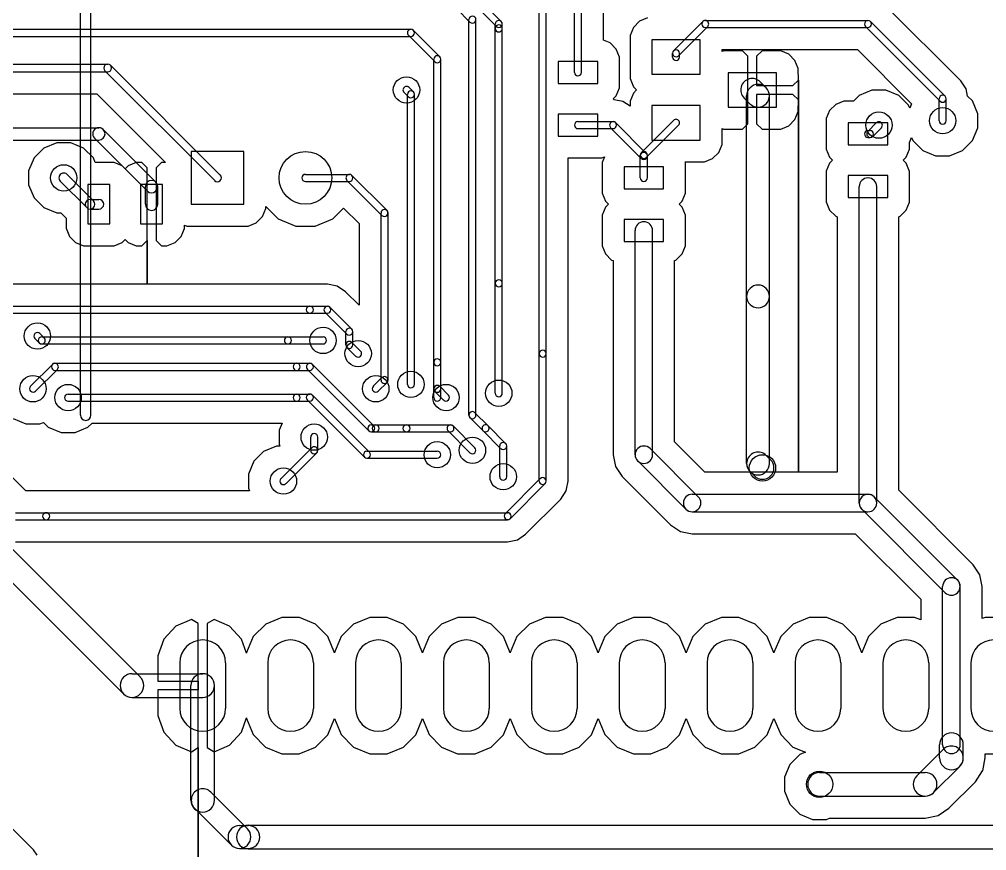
# Model space of a CAD drawing. Extents: x -29274 to 69862, y 24345 to 162744.
# Drawn here: x 28745 to 39750, y 48765 to 58224 of the extents above; entities that cross this region are included whole.
import ezdxf

# ---------------------------------------------------------------- set-up
doc = ezdxf.new("R2010")
doc.units = 0
doc.layers.add('BLACK', color=1, linetype='CONTINUOUS')

msp = doc.modelspace()

# ---------------------------------------------------------------- linework, layer by layer
at = {"layer": 'BLACK'}
for p, q in [((29440, 53721), (29440, 69149)), ((29560, 53721), (29560, 69149)), ((35060, 57620), (35060, 58970)), ((35140, 57620), (35140, 58970)), ((35390, 57988), (35390, 58970)), ((35390, 57988), (35390, 58970)), ((34172, 58142), (33722, 58592)), ((34228, 58198), (33778, 58648)), ((33872, 58192), (33722, 58342)), ((34660, 54420), (34660, 58420)), ((34740, 54420), (34740, 58420)), ((39455, 57525), (38605, 58375)), ((39455, 57525), (38605, 58375)), ((33860, 53720), (33860, 58220)), ((33940, 53720), (33940, 58220)), ((35893, 58239), (35801, 58201)), ((35893, 58239), (35801, 58201)), ((26850, 58110), (33200, 58110)), ((34160, 58120), (34160, 58170)), ((34160, 55220), (34160, 58120)), ((34240, 58120), (34240, 58170)), ((34240, 55220), (34240, 58120)), ((35731, 58131), (35693, 58040)), ((35731, 58131), (35693, 58040)), ((35801, 58201), (35731, 58131)), ((35801, 58201), (35731, 58131)), ((36189, 57866), (36521, 58198)), ((36245, 57810), (36577, 58142)), ((36550, 58210), (38400, 58210)), ((36550, 58130), (38400, 58130)), ((38372, 58142), (39222, 57292)), ((38428, 58198), (39278, 57348)), ((26850, 58030), (33200, 58030)), ((33172, 58042), (33472, 57742)), ((33228, 58098), (33528, 57798)), ((35693, 58040), (35693, 57941)), ((35693, 58040), (35693, 57941)), ((35466, 57956), (35390, 57988)), ((35466, 57956), (35390, 57988)), ((35536, 57886), (35466, 57956)), ((35536, 57886), (35466, 57956)), ((35693, 57941), (35693, 57549)), ((35693, 57941), (35693, 57549)), ((36492, 57990), (35942, 57990)), ((35942, 57990), (35942, 57598)), ((36492, 57598), (36492, 57990)), ((35574, 57794), (35536, 57886)), ((35574, 57794), (35536, 57886)), ((35574, 57544), (35574, 57794)), ((35574, 57544), (35574, 57794)), ((36177, 57795), (36177, 57837)), ((36257, 57795), (36257, 57837)), ((36741, 57858), (36741, 57880)), ((36741, 57880), (38280, 57880)), ((36741, 57858), (36741, 57880)), ((36741, 57880), (38280, 57880)), ((36758, 57865), (36741, 57858)), ((36758, 57865), (36741, 57858)), ((36857, 57865), (36758, 57865)), ((36857, 57865), (36758, 57865)), ((36971, 57866), (36857, 57865)), ((36971, 57866), (36857, 57865)), ((37033, 57804), (36971, 57866)), ((37033, 57804), (36971, 57866)), ((37033, 57520), (37033, 57804)), ((37033, 57520), (37033, 57804)), ((37195, 57866), (37133, 57804)), ((37195, 57866), (37133, 57804)), ((37133, 57804), (37133, 57470)), ((37133, 57804), (37133, 57470)), ((37309, 57865), (37195, 57866)), ((37309, 57865), (37195, 57866)), ((37408, 57865), (37309, 57865)), ((37408, 57865), (37309, 57865)), ((37499, 57827), (37408, 57865)), ((37499, 57827), (37408, 57865)), ((37569, 57757), (37499, 57827)), ((37569, 57757), (37499, 57827)), ((38280, 57880), (38897, 57263)), ((38280, 57880), (38897, 57263)), ((26900, 57715), (29750, 57715)), ((29782, 57701), (31031, 56452)), ((33460, 54320), (33460, 57770)), ((33540, 54320), (33540, 57770)), ((35325, 57745), (34875, 57745)), ((34875, 57745), (34875, 57495)), ((35325, 57495), (35325, 57745)), ((37607, 57665), (37569, 57757)), ((37607, 57665), (37569, 57757)), ((26900, 57625), (29750, 57625)), ((29719, 57638), (30968, 56389)), ((35942, 57598), (36492, 57598)), ((37358, 57616), (36808, 57616)), ((36808, 57616), (36808, 57224)), ((37358, 57224), (37358, 57616)), ((37608, 57532), (37607, 57665)), ((37608, 57532), (37607, 57665)), ((34875, 57495), (35325, 57495)), ((35574, 57445), (35574, 57544)), ((35574, 57445), (35574, 57544)), ((35693, 57549), (35731, 57457)), ((35693, 57549), (35731, 57457)), ((35731, 57457), (35768, 57420)), ((35731, 57457), (35768, 57420)), ((37033, 57470), (37033, 57520)), ((37033, 57470), (37033, 57520)), ((37033, 57370), (37033, 57470)), ((37033, 57370), (37033, 57470)), ((37133, 57470), (37546, 57470)), ((37133, 57470), (37546, 57470)), ((37241, 57446), (37175, 57512)), ((37546, 57470), (37608, 57532)), ((37546, 57470), (37608, 57532)), ((37608, 57308), (37608, 57532)), ((37608, 57532), (37608, 57308)), ((37608, 57308), (37608, 57532)), ((37608, 57532), (37608, 57308)), ((39518, 57431), (39455, 57525)), ((39518, 57431), (39455, 57525)), ((27121, 57375), (29627, 57375)), ((27121, 57375), (29627, 57375)), ((29627, 57375), (30408, 56595)), ((29627, 57375), (30408, 56595)), ((33171, 57342), (33122, 57391)), ((33160, 54070), (33160, 57370)), ((33228, 57399), (33179, 57448)), ((33240, 54070), (33240, 57370)), ((35502, 57320), (35536, 57354)), ((35502, 57320), (35536, 57354)), ((35536, 57354), (35574, 57445)), ((35536, 57354), (35574, 57445)), ((35731, 57383), (35693, 57292)), ((35731, 57383), (35693, 57292)), ((35768, 57420), (35731, 57383)), ((35768, 57420), (35731, 57383)), ((37020, 55071), (37020, 57353)), ((37033, 57320), (37033, 57370)), ((37033, 57320), (37033, 57370)), ((37546, 57370), (37133, 57370)), ((37133, 57370), (37133, 57036)), ((37546, 57370), (37133, 57370)), ((37133, 57370), (37133, 57036)), ((37280, 55071), (37280, 57353)), ((37608, 57308), (37546, 57370)), ((37608, 57308), (37546, 57370)), ((38299, 57358), (38235, 57294)), ((38299, 57358), (38235, 57294)), ((38446, 57419), (38299, 57358)), ((38446, 57419), (38299, 57358)), ((38605, 57419), (38446, 57419)), ((38605, 57419), (38446, 57419)), ((38751, 57358), (38605, 57419)), ((38751, 57358), (38605, 57419)), ((38863, 57246), (38751, 57358)), ((38863, 57246), (38751, 57358)), ((39534, 57350), (39518, 57431)), ((39534, 57350), (39518, 57431)), ((39588, 57296), (39534, 57350)), ((39588, 57296), (39534, 57350)), ((35514, 57308), (35502, 57320)), ((35514, 57308), (35502, 57320)), ((35611, 57288), (35514, 57308)), ((35611, 57288), (35514, 57308)), ((35693, 57234), (35611, 57288)), ((35693, 57234), (35611, 57288)), ((35693, 57292), (35693, 57234)), ((35693, 57292), (35693, 57234)), ((36492, 57242), (35942, 57242)), ((35942, 57242), (35942, 56850)), ((36492, 56850), (36492, 57242)), ((37057, 57262), (36991, 57328)), ((37033, 57036), (37033, 57320)), ((37033, 57036), (37033, 57320)), ((37607, 57175), (37608, 57308)), ((37607, 57175), (37608, 57308)), ((37608, 53070), (37608, 57308)), ((37608, 57308), (37608, 53070)), ((37608, 53070), (37608, 57308)), ((37608, 57308), (37608, 53070)), ((38034, 57256), (37964, 57186)), ((38034, 57256), (37964, 57186)), ((38126, 57294), (38034, 57256)), ((38126, 57294), (38034, 57256)), ((38235, 57294), (38126, 57294)), ((38235, 57294), (38126, 57294)), ((38877, 57213), (38863, 57246)), ((38877, 57213), (38863, 57246)), ((38897, 57263), (38877, 57213)), ((38897, 57263), (38877, 57213)), ((39210, 57070), (39210, 57320)), ((39290, 57070), (39290, 57320)), ((39649, 57149), (39588, 57296)), ((39649, 57149), (39588, 57296)), ((35325, 57145), (34875, 57145)), ((34875, 57145), (34875, 56895)), ((35325, 56895), (35325, 57145)), ((36808, 57224), (37358, 57224)), ((37569, 57083), (37607, 57175)), ((37569, 57083), (37607, 57175)), ((37964, 57186), (37926, 57095)), ((37964, 57186), (37926, 57095)), ((39649, 56990), (39649, 57149)), ((39649, 56990), (39649, 57149)), ((35100, 57060), (35500, 57060)), ((35878, 56699), (35529, 57048)), ((35822, 56708), (36188, 57074)), ((35878, 56652), (36244, 57018)), ((36971, 56974), (37033, 57036)), ((36971, 56974), (37033, 57036)), ((37133, 57036), (37195, 56974)), ((37133, 57036), (37195, 56974)), ((37408, 56975), (37499, 57013)), ((37408, 56975), (37499, 57013)), ((37499, 57013), (37569, 57083)), ((37499, 57013), (37569, 57083)), ((37926, 57095), (37926, 56996)), ((37926, 57095), (37926, 56996)), ((38625, 57045), (38175, 57045)), ((38175, 57045), (38175, 56795)), ((38397, 56949), (38496, 57048)), ((38625, 56795), (38625, 57045)), ((26750, 56990), (29650, 56990)), ((30299, 56370), (29700, 56969)), ((35100, 56980), (35500, 56980)), ((35821, 56642), (35472, 56991)), ((36741, 56899), (36741, 56983)), ((36741, 56983), (36758, 56975)), ((36741, 56899), (36741, 56983)), ((36741, 56983), (36758, 56975)), ((36741, 56800), (36741, 56899)), ((36741, 56800), (36741, 56899)), ((36758, 56975), (36857, 56975)), ((36758, 56975), (36857, 56975)), ((36857, 56975), (36971, 56974)), ((36857, 56975), (36971, 56974)), ((37195, 56974), (37309, 56975)), ((37195, 56974), (37309, 56975)), ((37309, 56975), (37408, 56975)), ((37309, 56975), (37408, 56975)), ((37926, 56996), (37926, 56746)), ((37926, 56996), (37926, 56746)), ((38400, 56960), (38424, 56960)), ((38454, 56892), (38553, 56991)), ((39588, 56844), (39649, 56990)), ((39588, 56844), (39649, 56990)), ((26750, 56850), (29650, 56850)), ((29171, 56819), (29024, 56758)), ((29171, 56819), (29024, 56758)), ((29330, 56819), (29171, 56819)), ((29330, 56819), (29171, 56819)), ((29476, 56758), (29330, 56819)), ((29476, 56758), (29330, 56819)), ((30200, 56271), (29601, 56870)), ((34875, 56895), (35325, 56895)), ((35942, 56850), (36492, 56850)), ((36703, 56709), (36741, 56800)), ((36703, 56709), (36741, 56800)), ((38175, 56795), (38625, 56795)), ((38400, 56880), (38424, 56880)), ((38874, 56821), (38897, 56878)), ((38874, 56821), (38897, 56878)), ((38874, 56745), (38874, 56821)), ((38874, 56745), (38874, 56821)), ((38897, 56878), (38912, 56844)), ((38897, 56878), (38912, 56844)), ((38912, 56844), (39024, 56732)), ((38912, 56844), (39024, 56732)), ((39476, 56732), (39588, 56844)), ((39476, 56732), (39588, 56844)), ((29024, 56758), (28912, 56646)), ((29024, 56758), (28912, 56646)), ((29588, 56646), (29476, 56758)), ((29588, 56646), (29476, 56758)), ((30700, 56720), (30700, 56120)), ((31300, 56720), (30700, 56720)), ((31300, 56120), (31300, 56720)), ((35810, 56671), (35810, 56679)), ((35890, 56671), (35890, 56679)), ((36633, 56639), (36703, 56709)), ((36633, 56639), (36703, 56709)), ((37926, 56746), (37964, 56654)), ((37926, 56746), (37964, 56654)), ((38836, 56654), (38874, 56745)), ((38836, 56654), (38874, 56745)), ((39024, 56732), (39170, 56671)), ((39024, 56732), (39170, 56671)), ((39329, 56671), (39476, 56732)), ((39329, 56671), (39476, 56732)), ((28912, 56646), (28851, 56500)), ((28912, 56646), (28851, 56500)), ((29609, 56594), (29588, 56646)), ((29609, 56594), (29588, 56646)), ((29726, 56594), (29609, 56594)), ((29726, 56594), (29609, 56594)), ((29825, 56594), (29726, 56594)), ((29825, 56594), (29726, 56594)), ((29916, 56556), (29825, 56594)), ((29916, 56556), (29825, 56594)), ((30076, 56594), (29984, 56556)), ((30076, 56594), (29984, 56556)), ((30138, 56595), (30076, 56594)), ((30138, 56595), (30076, 56594)), ((30200, 56533), (30138, 56595)), ((30200, 56533), (30138, 56595)), ((30362, 56595), (30300, 56533)), ((30362, 56595), (30300, 56533)), ((30408, 56595), (30362, 56595)), ((30408, 56595), (30362, 56595)), ((34990, 54420), (34990, 56646)), ((34990, 56646), (35374, 56646)), ((34990, 54420), (34990, 56646)), ((34990, 56646), (35374, 56646)), ((35374, 56646), (35402, 56658)), ((35374, 56646), (35402, 56658)), ((35402, 56658), (35376, 56595)), ((35402, 56658), (35376, 56595)), ((35376, 56595), (35376, 56496)), ((35376, 56595), (35376, 56496)), ((35810, 56420), (35810, 56670)), ((35890, 56420), (35890, 56670)), ((36324, 56594), (36321, 56601)), ((36321, 56601), (36541, 56601)), ((36324, 56594), (36321, 56601)), ((36321, 56601), (36541, 56601)), ((36324, 56344), (36324, 56594)), ((36324, 56344), (36324, 56594)), ((36541, 56601), (36633, 56639)), ((36541, 56601), (36633, 56639)), ((37964, 56586), (37926, 56495)), ((37964, 56586), (37926, 56495)), ((37964, 56654), (37998, 56620)), ((37964, 56654), (37998, 56620)), ((37998, 56620), (37964, 56586)), ((37998, 56620), (37964, 56586)), ((38802, 56620), (38836, 56654)), ((38802, 56620), (38836, 56654)), ((38836, 56586), (38802, 56620)), ((38836, 56586), (38802, 56620)), ((38874, 56494), (38836, 56586)), ((38874, 56494), (38836, 56586)), ((39170, 56671), (39329, 56671)), ((39170, 56671), (39329, 56671)), ((28851, 56500), (28851, 56341)), ((28851, 56500), (28851, 56341)), ((29589, 56159), (29289, 56459)), ((29950, 56522), (29916, 56556)), ((29950, 56522), (29916, 56556)), ((29984, 56556), (29950, 56522)), ((29984, 56556), (29950, 56522)), ((30200, 56220), (30200, 56533)), ((30200, 56220), (30200, 56533)), ((30300, 56533), (30300, 56220)), ((30300, 56533), (30300, 56220)), ((32000, 56460), (32500, 56460)), ((35376, 56496), (35376, 56246)), ((35376, 56496), (35376, 56246)), ((36075, 56545), (35625, 56545)), ((35625, 56545), (35625, 56295)), ((36075, 56295), (36075, 56545)), ((37926, 56495), (37926, 56396)), ((37926, 56495), (37926, 56396)), ((38874, 56244), (38874, 56494)), ((38874, 56244), (38874, 56494)), ((29511, 56081), (29211, 56381)), ((32000, 56380), (32500, 56380)), ((32871, 55992), (32472, 56391)), ((32928, 56049), (32529, 56448)), ((37926, 56396), (37926, 56146)), ((37926, 56396), (37926, 56146)), ((38625, 56445), (38175, 56445)), ((38175, 56445), (38175, 56195)), ((38625, 56195), (38625, 56445)), ((28851, 56341), (28912, 56194)), ((28851, 56341), (28912, 56194)), ((29525, 56345), (29525, 55895)), ((29775, 56345), (29525, 56345)), ((29775, 55895), (29775, 56345)), ((30125, 56345), (30125, 55895)), ((30375, 56345), (30125, 56345)), ((30180, 56120), (30180, 56320)), ((30320, 56120), (30320, 56320)), ((30375, 55895), (30375, 56345)), ((35376, 56246), (35414, 56154)), ((35376, 56246), (35414, 56154)), ((35625, 56295), (36075, 56295)), ((36286, 56154), (36324, 56245)), ((36286, 56154), (36324, 56245)), ((36324, 56245), (36324, 56344)), ((36324, 56245), (36324, 56344)), ((38300, 52720), (38300, 56320)), ((38500, 52720), (38500, 56320)), ((38874, 56145), (38874, 56244)), ((38874, 56145), (38874, 56244)), ((28912, 56194), (29024, 56082)), ((28912, 56194), (29024, 56082)), ((29550, 56175), (29650, 56175)), ((30200, 56170), (30200, 56220)), ((30200, 56170), (30200, 56220)), ((30200, 56070), (30200, 56170)), ((30200, 56070), (30200, 56170)), ((30300, 56220), (30300, 56170)), ((30300, 56220), (30300, 56170)), ((30300, 56170), (30300, 56070)), ((30300, 56170), (30300, 56070)), ((35414, 56154), (35448, 56120)), ((35414, 56154), (35448, 56120)), ((36252, 56120), (36286, 56154)), ((36252, 56120), (36286, 56154)), ((37926, 56146), (37964, 56054)), ((37926, 56146), (37964, 56054)), ((38175, 56195), (38625, 56195)), ((38836, 56054), (38874, 56145)), ((38836, 56054), (38874, 56145)), ((29024, 56082), (29170, 56021)), ((29024, 56082), (29170, 56021)), ((29170, 56021), (29217, 56021)), ((29170, 56021), (29217, 56021)), ((29217, 56021), (29276, 55963)), ((29217, 56021), (29276, 55963)), ((29550, 56065), (29650, 56065)), ((30200, 56020), (30200, 56070)), ((30200, 56020), (30200, 56070)), ((30200, 55707), (30200, 56020)), ((30200, 55707), (30200, 56020)), ((30300, 56070), (30300, 56020)), ((30300, 56070), (30300, 56020)), ((30300, 56020), (30300, 55707)), ((30300, 56020), (30300, 55707)), ((30700, 56120), (31300, 56120)), ((31511, 55979), (31549, 56070)), ((31511, 55979), (31549, 56070)), ((31549, 56070), (31549, 56095)), ((31549, 56095), (31689, 55955)), ((31549, 56070), (31549, 56095)), ((31549, 56095), (31689, 55955)), ((32311, 55955), (32432, 56077)), ((32311, 55955), (32432, 56077)), ((32432, 56077), (32610, 55900)), ((32432, 56077), (32610, 55900)), ((32860, 54120), (32860, 56020)), ((32940, 54120), (32940, 56020)), ((35414, 56086), (35376, 55995)), ((35414, 56086), (35376, 55995)), ((35448, 56120), (35414, 56086)), ((35448, 56120), (35414, 56086)), ((36286, 56086), (36252, 56120)), ((36286, 56086), (36252, 56120)), ((36324, 55994), (36286, 56086)), ((36324, 55994), (36286, 56086)), ((37964, 56054), (38034, 55984)), ((37964, 56054), (38034, 55984)), ((38766, 55984), (38836, 56054)), ((38766, 55984), (38836, 56054)), ((29276, 55963), (29276, 55846)), ((29276, 55963), (29276, 55846)), ((31349, 55871), (31441, 55909)), ((31349, 55871), (31441, 55909)), ((31441, 55909), (31511, 55979)), ((31441, 55909), (31511, 55979)), ((31689, 55955), (31891, 55871)), ((31689, 55955), (31891, 55871)), ((32109, 55871), (32311, 55955)), ((32109, 55871), (32311, 55955)), ((35376, 55995), (35376, 55896)), ((35376, 55995), (35376, 55896)), ((36075, 55945), (35625, 55945)), ((35625, 55945), (35625, 55695)), ((36075, 55695), (36075, 55945)), ((36324, 55744), (36324, 55994)), ((36324, 55744), (36324, 55994)), ((38034, 55984), (38050, 55978)), ((38034, 55984), (38050, 55978)), ((38050, 55978), (38050, 53070)), ((38050, 55978), (38050, 53070)), ((38750, 55978), (38766, 55984)), ((38750, 55978), (38766, 55984)), ((38750, 52865), (38750, 55978)), ((38750, 52865), (38750, 55978)), ((29276, 55846), (29314, 55754)), ((29276, 55846), (29314, 55754)), ((29525, 55895), (29775, 55895)), ((30125, 55895), (30375, 55895)), ((30586, 55754), (30624, 55845)), ((30586, 55754), (30624, 55845)), ((30624, 55845), (30624, 55882)), ((30624, 55882), (30650, 55871)), ((30624, 55845), (30624, 55882)), ((30624, 55882), (30650, 55871)), ((30650, 55871), (30749, 55871)), ((30650, 55871), (30749, 55871)), ((30749, 55871), (31349, 55871)), ((30749, 55871), (31349, 55871)), ((31891, 55871), (32109, 55871)), ((31891, 55871), (32109, 55871)), ((32610, 55900), (32610, 54970)), ((32610, 55900), (32610, 54970)), ((35376, 55896), (35376, 55646)), ((35376, 55896), (35376, 55646)), ((35750, 53270), (35750, 55820)), ((35950, 53270), (35950, 55820)), ((29314, 55754), (29384, 55684)), ((29314, 55754), (29384, 55684)), ((29916, 55684), (29950, 55718)), ((29916, 55684), (29950, 55718)), ((29950, 55718), (29984, 55684)), ((29950, 55718), (29984, 55684)), ((30138, 55645), (30200, 55707)), ((30138, 55645), (30200, 55707)), ((30200, 55210), (30200, 55707)), ((30200, 55707), (30200, 55210)), ((30200, 55210), (30200, 55707)), ((30200, 55707), (30200, 55210)), ((30300, 55707), (30362, 55645)), ((30300, 55707), (30362, 55645)), ((30516, 55684), (30586, 55754)), ((30516, 55684), (30586, 55754)), ((35625, 55695), (36075, 55695)), ((36324, 55645), (36324, 55744)), ((36324, 55645), (36324, 55744)), ((29384, 55684), (29475, 55646)), ((29384, 55684), (29475, 55646)), ((29475, 55646), (29574, 55646)), ((29475, 55646), (29574, 55646)), ((29574, 55646), (29824, 55646)), ((29574, 55646), (29824, 55646)), ((29824, 55646), (29916, 55684)), ((29824, 55646), (29916, 55684)), ((29984, 55684), (30076, 55646)), ((29984, 55684), (30076, 55646)), ((30076, 55646), (30138, 55645)), ((30076, 55646), (30138, 55645)), ((30362, 55645), (30424, 55646)), ((30362, 55645), (30424, 55646)), ((30424, 55646), (30516, 55684)), ((30424, 55646), (30516, 55684)), ((35376, 55646), (35414, 55554)), ((35376, 55646), (35414, 55554)), ((36286, 55554), (36324, 55645)), ((36286, 55554), (36324, 55645)), ((35414, 55554), (35484, 55484)), ((35414, 55554), (35484, 55484)), ((35484, 55484), (35500, 55478)), ((35484, 55484), (35500, 55478)), ((35500, 55478), (35500, 53270)), ((35500, 55478), (35500, 53270)), ((36200, 55478), (36216, 55484)), ((36200, 55478), (36216, 55484)), ((36200, 53415), (36200, 55478)), ((36200, 53415), (36200, 55478)), ((36216, 55484), (36286, 55554)), ((36216, 55484), (36286, 55554)), ((30200, 55210), (27300, 55210)), ((30200, 55210), (27300, 55210)), ((32050, 55210), (30200, 55210)), ((32050, 55210), (30200, 55210)), ((32250, 55210), (32050, 55210)), ((32250, 55210), (32050, 55210)), ((32361, 55188), (32250, 55210)), ((32361, 55188), (32250, 55210)), ((32455, 55125), (32361, 55188)), ((32455, 55125), (32361, 55188)), ((34160, 53970), (34160, 55220)), ((34240, 53970), (34240, 55220)), ((32610, 54970), (32455, 55125)), ((32610, 54970), (32455, 55125)), ((37020, 53170), (37020, 55070)), ((37280, 53170), (37280, 55070)), ((27300, 54960), (32050, 54960)), ((32050, 54960), (32250, 54960)), ((32528, 54699), (32279, 54948)), ((27300, 54880), (32050, 54880)), ((32050, 54880), (32250, 54880)), ((32471, 54642), (32222, 54891)), ((28922, 54591), (28971, 54542)), ((28979, 54648), (29028, 54599)), ((29000, 54610), (31800, 54610)), ((31800, 54610), (32200, 54610)), ((32460, 54520), (32460, 54670)), ((32540, 54520), (32540, 54670)), ((29000, 54530), (31800, 54530)), ((31800, 54530), (32200, 54530)), ((32571, 54392), (32472, 54491)), ((32628, 54449), (32529, 54548)), ((34660, 52970), (34660, 54420)), ((34740, 52970), (34740, 54420)), ((34990, 52970), (34990, 54420)), ((34990, 52970), (34990, 54420)), ((28872, 54049), (29121, 54298)), ((29150, 54310), (31900, 54310)), ((31900, 54310), (32050, 54310)), ((32778, 53599), (32079, 54298)), ((33460, 54020), (33460, 54320)), ((33460, 53920), (33460, 54320)), ((33540, 54020), (33540, 54320)), ((33540, 53920), (33540, 54320)), ((28929, 53992), (29178, 54241)), ((29150, 54230), (31900, 54230)), ((31900, 54230), (32050, 54230)), ((32721, 53542), (32022, 54241)), ((32772, 54049), (32871, 54148)), ((32829, 53992), (32928, 54091)), ((33529, 54048), (33628, 53949)), ((29300, 53960), (31900, 53960)), ((31900, 53960), (32050, 53960)), ((32079, 53948), (32728, 53299)), ((33472, 53991), (33571, 53892)), ((29300, 53880), (31900, 53880)), ((31900, 53880), (32050, 53880)), ((32022, 53891), (32671, 53242)), ((34078, 53598), (33928, 53748)), ((28674, 53682), (28820, 53621)), ((28674, 53682), (28820, 53621)), ((28820, 53621), (28979, 53621)), ((28820, 53621), (28979, 53621)), ((28979, 53621), (29018, 53638)), ((28979, 53621), (29018, 53638)), ((29018, 53638), (29074, 53582)), ((29018, 53638), (29074, 53582)), ((29526, 53582), (29574, 53630)), ((29526, 53582), (29574, 53630)), ((29574, 53630), (31734, 53630)), ((29574, 53630), (31734, 53630)), ((31734, 53630), (31701, 53550)), ((31734, 53630), (31701, 53550)), ((32750, 53610), (32800, 53610)), ((32800, 53610), (33150, 53610)), ((33150, 53610), (33650, 53610)), ((33928, 53349), (33679, 53598)), ((34022, 53542), (33872, 53692)), ((34278, 53399), (34079, 53598)), ((29074, 53582), (29220, 53521)), ((29074, 53582), (29220, 53521)), ((29220, 53521), (29379, 53521)), ((29220, 53521), (29379, 53521)), ((29379, 53521), (29526, 53582)), ((29379, 53521), (29526, 53582)), ((31701, 53550), (31701, 53391)), ((31701, 53550), (31701, 53391)), ((32750, 53530), (32800, 53530)), ((32800, 53530), (33150, 53530)), ((33150, 53530), (33650, 53530)), ((33871, 53292), (33622, 53541)), ((34221, 53342), (34022, 53541)), ((31701, 53391), (31710, 53369)), ((31701, 53391), (31710, 53369)), ((32060, 53320), (32060, 53470)), ((32140, 53320), (32140, 53470)), ((36544, 53070), (36200, 53415)), ((36544, 53070), (36200, 53415)), ((28820, 52860), (28349, 53332)), ((28820, 52860), (28349, 53332)), ((31524, 53308), (31412, 53196)), ((31524, 53308), (31412, 53196)), ((31671, 53369), (31524, 53308)), ((31671, 53369), (31524, 53308)), ((31710, 53369), (31671, 53369)), ((31710, 53369), (31671, 53369)), ((31722, 52999), (32071, 53348)), ((31779, 52942), (32128, 53291)), ((32700, 53310), (33500, 53310)), ((34210, 53020), (34210, 53370)), ((34290, 53020), (34290, 53370)), ((35500, 53270), (35527, 53136)), ((35500, 53270), (35527, 53136)), ((35921, 53340), (36470, 52791)), ((31412, 53196), (31351, 53050)), ((31412, 53196), (31351, 53050)), ((32700, 53230), (33500, 53230)), ((35780, 53199), (36329, 52650)), ((37292, 53212), (37242, 53262)), ((31351, 53050), (31351, 52891)), ((31351, 53050), (31351, 52891)), ((35527, 53136), (35603, 53023)), ((35527, 53136), (35603, 53023)), ((37608, 53070), (36544, 53070)), ((37608, 53070), (36544, 53070)), ((37108, 53028), (37058, 53078)), ((38050, 53070), (37608, 53070)), ((38050, 53070), (37608, 53070)), ((34671, 52998), (34272, 52599)), ((34728, 52941), (34329, 52542)), ((34971, 52877), (34989, 52970)), ((34971, 52877), (34989, 52970)), ((34989, 52970), (34990, 52970)), ((34989, 52970), (34990, 52970)), ((35603, 53023), (36152, 52473)), ((35603, 53023), (36152, 52473)), ((29050, 52860), (28820, 52860)), ((29050, 52860), (28820, 52860)), ((31363, 52860), (29050, 52860)), ((31363, 52860), (29050, 52860)), ((31351, 52891), (31363, 52860)), ((31351, 52891), (31363, 52860)), ((34905, 52765), (34968, 52858)), ((34905, 52765), (34968, 52858)), ((34968, 52859), (34971, 52877)), ((34968, 52859), (34971, 52877)), ((34968, 52858), (34968, 52859)), ((34968, 52858), (34968, 52859)), ((39597, 52018), (38750, 52865)), ((39597, 52018), (38750, 52865)), ((34505, 52365), (34905, 52764)), ((34505, 52365), (34905, 52764)), ((34905, 52764), (34905, 52765)), ((34905, 52764), (34905, 52765)), ((36400, 52820), (38400, 52820)), ((39420, 51841), (38471, 52790)), ((28700, 52610), (29050, 52610)), ((29050, 52610), (34300, 52610)), ((36400, 52620), (38400, 52620)), ((39279, 51700), (38330, 52649)), ((28700, 52530), (29050, 52530)), ((29050, 52530), (34300, 52530)), ((36152, 52473), (36153, 52473)), ((36152, 52473), (36153, 52473)), ((36153, 52473), (36266, 52397)), ((36153, 52473), (36266, 52397)), ((36266, 52397), (36399, 52371)), ((36266, 52397), (36399, 52371)), ((28521, 52340), (30122, 50739)), ((28700, 52280), (29050, 52280)), ((28700, 52280), (29050, 52280)), ((29050, 52280), (34300, 52280)), ((29050, 52280), (34300, 52280)), ((34300, 52280), (34411, 52302)), ((34300, 52280), (34411, 52302)), ((34411, 52302), (34505, 52365)), ((34411, 52302), (34505, 52365)), ((36399, 52371), (36400, 52370)), ((36399, 52371), (36400, 52370)), ((36400, 52370), (38255, 52370)), ((36400, 52370), (38255, 52370)), ((38255, 52370), (39000, 51626)), ((38255, 52370), (39000, 51626)), ((28330, 52149), (29931, 50548)), ((39597, 52017), (39597, 52018)), ((39597, 52017), (39597, 52018)), ((39673, 51904), (39597, 52017)), ((39673, 51904), (39597, 52017)), ((39700, 51770), (39673, 51904)), ((39700, 51770), (39673, 51904)), ((39250, 49970), (39250, 51770)), ((39450, 49970), (39450, 51770)), ((39700, 51405), (39700, 51770)), ((39700, 51405), (39700, 51770)), ((39000, 51626), (39000, 51390)), ((39000, 51626), (39000, 51390)), ((30702, 51396), (30527, 51320)), ((30702, 51396), (30527, 51320)), ((30781, 51348), (30702, 51396)), ((30781, 51348), (30702, 51396)), ((30960, 51396), (30881, 51348)), ((30960, 51396), (30881, 51348)), ((31135, 51320), (30960, 51396)), ((31135, 51320), (30960, 51396)), ((31732, 51418), (31548, 51342)), ((31732, 51418), (31548, 51342)), ((31931, 51418), (31732, 51418)), ((31931, 51418), (31732, 51418)), ((32115, 51342), (31931, 51418)), ((32115, 51342), (31931, 51418)), ((32732, 51418), (32548, 51342)), ((32732, 51418), (32548, 51342)), ((32931, 51418), (32732, 51418)), ((32931, 51418), (32732, 51418)), ((33115, 51342), (32931, 51418)), ((33115, 51342), (32931, 51418)), ((33732, 51418), (33548, 51342)), ((33732, 51418), (33548, 51342)), ((33931, 51418), (33732, 51418)), ((33931, 51418), (33732, 51418)), ((34115, 51342), (33931, 51418)), ((34115, 51342), (33931, 51418)), ((34732, 51418), (34548, 51342)), ((34732, 51418), (34548, 51342)), ((34931, 51418), (34732, 51418)), ((34931, 51418), (34732, 51418)), ((35115, 51342), (34931, 51418)), ((35115, 51342), (34931, 51418)), ((35732, 51418), (35548, 51342)), ((35732, 51418), (35548, 51342)), ((35931, 51418), (35732, 51418)), ((35931, 51418), (35732, 51418)), ((36115, 51342), (35931, 51418)), ((36115, 51342), (35931, 51418)), ((36732, 51418), (36548, 51342)), ((36732, 51418), (36548, 51342)), ((36931, 51418), (36732, 51418)), ((36931, 51418), (36732, 51418)), ((37115, 51342), (36931, 51418)), ((37115, 51342), (36931, 51418)), ((37732, 51418), (37548, 51342)), ((37732, 51418), (37548, 51342)), ((37931, 51418), (37732, 51418)), ((37931, 51418), (37732, 51418)), ((38115, 51342), (37931, 51418)), ((38115, 51342), (37931, 51418)), ((38732, 51418), (38548, 51342)), ((38732, 51418), (38548, 51342)), ((38931, 51418), (38732, 51418)), ((38931, 51418), (38732, 51418)), ((39000, 51390), (38931, 51418)), ((39000, 51390), (38931, 51418)), ((39732, 51418), (39700, 51405)), ((39732, 51418), (39700, 51405)), ((39931, 51418), (39732, 51418)), ((39931, 51418), (39732, 51418)), ((30527, 51320), (30390, 51172)), ((30527, 51320), (30390, 51172)), ((30781, 50693), (30781, 51348)), ((30781, 50693), (30781, 51348)), ((30881, 51348), (30881, 50743)), ((30881, 51348), (30881, 50743)), ((31272, 51172), (31135, 51320)), ((31272, 51172), (31135, 51320)), ((31548, 51342), (31407, 51202)), ((31548, 51342), (31407, 51202)), ((32255, 51201), (32115, 51342)), ((32255, 51201), (32115, 51342)), ((32548, 51342), (32407, 51202)), ((32548, 51342), (32407, 51202)), ((33255, 51201), (33115, 51342)), ((33255, 51201), (33115, 51342)), ((33548, 51342), (33407, 51202)), ((33548, 51342), (33407, 51202)), ((34255, 51201), (34115, 51342)), ((34255, 51201), (34115, 51342)), ((34548, 51342), (34407, 51202)), ((34548, 51342), (34407, 51202)), ((35255, 51201), (35115, 51342)), ((35255, 51201), (35115, 51342)), ((35548, 51342), (35407, 51202)), ((35548, 51342), (35407, 51202)), ((36255, 51201), (36115, 51342)), ((36255, 51201), (36115, 51342)), ((36548, 51342), (36407, 51202)), ((36548, 51342), (36407, 51202)), ((37255, 51201), (37115, 51342)), ((37255, 51201), (37115, 51342)), ((37548, 51342), (37407, 51202)), ((37548, 51342), (37407, 51202)), ((38255, 51201), (38115, 51342)), ((38255, 51201), (38115, 51342)), ((38548, 51342), (38407, 51202)), ((38548, 51342), (38407, 51202)), ((31407, 51202), (31331, 51018)), ((31407, 51202), (31331, 51018)), ((32331, 51017), (32255, 51201)), ((32331, 51017), (32255, 51201)), ((32407, 51202), (32331, 51018)), ((32407, 51202), (32331, 51018)), ((33331, 51017), (33255, 51201)), ((33331, 51017), (33255, 51201)), ((33407, 51202), (33331, 51018)), ((33407, 51202), (33331, 51018)), ((34331, 51017), (34255, 51201)), ((34331, 51017), (34255, 51201)), ((34407, 51202), (34331, 51018)), ((34407, 51202), (34331, 51018)), ((35331, 51017), (35255, 51201)), ((35331, 51017), (35255, 51201)), ((35407, 51202), (35331, 51018)), ((35407, 51202), (35331, 51018)), ((36331, 51017), (36255, 51201)), ((36331, 51017), (36255, 51201)), ((36407, 51202), (36331, 51018)), ((36407, 51202), (36331, 51018)), ((37331, 51017), (37255, 51201)), ((37331, 51017), (37255, 51201)), ((37407, 51202), (37331, 51018)), ((37407, 51202), (37331, 51018)), ((38331, 51017), (38255, 51201)), ((38331, 51017), (38255, 51201)), ((38407, 51202), (38331, 51018)), ((38407, 51202), (38331, 51018)), ((30390, 51172), (30321, 50983)), ((30390, 51172), (30321, 50983)), ((31331, 51011), (31272, 51172)), ((31331, 51011), (31272, 51172)), ((30321, 50983), (30321, 50693)), ((30321, 50983), (30321, 50693)), ((31331, 51018), (31331, 51011)), ((31331, 51018), (31331, 51011)), ((32331, 51018), (32331, 51017)), ((32331, 51018), (32331, 51017)), ((33331, 51018), (33331, 51017)), ((33331, 51018), (33331, 51017)), ((34331, 51018), (34331, 51017)), ((34331, 51018), (34331, 51017)), ((35331, 51018), (35331, 51017)), ((35331, 51018), (35331, 51017)), ((36331, 51018), (36331, 51017)), ((36331, 51018), (36331, 51017)), ((37331, 51018), (37331, 51017)), ((37331, 51018), (37331, 51017)), ((38331, 51018), (38331, 51017)), ((38331, 51018), (38331, 51017)), ((30571, 50903), (30571, 50383)), ((31091, 50903), (31091, 50383)), ((31571, 50903), (31571, 50383)), ((32091, 50903), (32091, 50383)), ((32571, 50903), (32571, 50383)), ((33091, 50903), (33091, 50383)), ((33571, 50903), (33571, 50383)), ((34091, 50903), (34091, 50383)), ((34571, 50903), (34571, 50383)), ((35091, 50903), (35091, 50383)), ((35571, 50903), (35571, 50383)), ((36091, 50903), (36091, 50383)), ((36571, 50903), (36571, 50383)), ((37091, 50903), (37091, 50383)), ((37571, 50903), (37571, 50383)), ((38091, 50903), (38091, 50383)), ((38571, 50903), (38571, 50383)), ((39091, 50903), (39091, 50383)), ((39571, 50903), (39571, 50383)), ((30027, 50778), (30831, 50778)), ((30881, 50743), (30881, 50693)), ((30881, 50743), (30881, 50693)), ((30321, 50693), (30781, 50693)), ((30321, 50693), (30781, 50693)), ((30696, 49339), (30696, 50643)), ((30781, 50593), (30781, 50693)), ((30781, 50693), (30781, 50593)), ((30781, 50593), (30781, 50693)), ((30781, 50693), (30781, 50593)), ((30881, 50693), (30881, 50593)), ((30881, 50693), (30881, 50593)), ((30966, 49339), (30966, 50643)), ((30781, 50593), (30321, 50593)), ((30321, 50593), (30321, 50303)), ((30781, 50593), (30321, 50593)), ((30321, 50593), (30321, 50303)), ((30781, 49938), (30781, 50593)), ((30781, 49938), (30781, 50593)), ((30881, 50593), (30881, 50543)), ((30881, 50593), (30881, 50543)), ((30881, 50543), (30881, 49938)), ((30881, 50543), (30881, 49938)), ((30027, 50508), (30831, 50508)), ((30321, 50303), (30390, 50114)), ((30321, 50303), (30390, 50114)), ((31272, 50114), (31331, 50276)), ((31272, 50114), (31331, 50276)), ((31331, 50276), (31331, 50269)), ((31331, 50276), (31331, 50269)), ((31331, 50269), (31407, 50085)), ((31331, 50269), (31407, 50085)), ((32255, 50084), (32331, 50268)), ((32255, 50084), (32331, 50268)), ((32331, 50268), (32407, 50085)), ((32331, 50268), (32407, 50085)), ((33255, 50084), (33331, 50268)), ((33255, 50084), (33331, 50268)), ((33331, 50268), (33407, 50085)), ((33331, 50268), (33407, 50085)), ((34255, 50084), (34331, 50268)), ((34255, 50084), (34331, 50268)), ((34331, 50268), (34407, 50085)), ((34331, 50268), (34407, 50085)), ((35255, 50084), (35331, 50268)), ((35255, 50084), (35331, 50268)), ((35331, 50268), (35407, 50085)), ((35331, 50268), (35407, 50085)), ((36255, 50084), (36331, 50268)), ((36255, 50084), (36331, 50268)), ((36331, 50268), (36407, 50085)), ((36331, 50268), (36407, 50085)), ((37255, 50084), (37331, 50268)), ((37255, 50084), (37331, 50268)), ((37331, 50268), (37407, 50085)), ((37331, 50268), (37407, 50085)), ((30390, 50114), (30527, 49966)), ((30390, 50114), (30527, 49966)), ((31135, 49966), (31272, 50114)), ((31135, 49966), (31272, 50114)), ((31407, 50085), (31547, 49944)), ((31407, 50085), (31547, 49944)), ((32114, 49944), (32255, 50084)), ((32114, 49944), (32255, 50084)), ((32407, 50085), (32547, 49944)), ((32407, 50085), (32547, 49944)), ((33114, 49944), (33255, 50084)), ((33114, 49944), (33255, 50084)), ((33407, 50085), (33547, 49944)), ((33407, 50085), (33547, 49944)), ((34114, 49944), (34255, 50084)), ((34114, 49944), (34255, 50084)), ((34407, 50085), (34547, 49944)), ((34407, 50085), (34547, 49944)), ((35114, 49944), (35255, 50084)), ((35114, 49944), (35255, 50084)), ((35407, 50085), (35547, 49944)), ((35407, 50085), (35547, 49944)), ((36114, 49944), (36255, 50084)), ((36114, 49944), (36255, 50084)), ((36407, 50085), (36547, 49944)), ((36407, 50085), (36547, 49944)), ((37114, 49944), (37255, 50084)), ((37114, 49944), (37255, 50084)), ((37407, 50085), (37547, 49944)), ((37407, 50085), (37547, 49944)), ((30527, 49966), (30702, 49890)), ((30527, 49966), (30702, 49890)), ((30960, 49890), (31135, 49966)), ((30960, 49890), (31135, 49966)), ((39215, 49820), (39215, 49970)), ((39485, 49820), (39485, 49970)), ((30702, 49890), (30781, 49938)), ((30702, 49890), (30781, 49938)), ((30781, 45254), (30781, 49938)), ((30781, 49938), (30781, 45254)), ((30781, 45254), (30781, 49938)), ((30781, 49938), (30781, 45254)), ((30881, 49938), (30960, 49890)), ((30881, 49938), (30960, 49890)), ((31547, 49944), (31731, 49868)), ((31547, 49944), (31731, 49868)), ((31731, 49868), (31930, 49868)), ((31731, 49868), (31930, 49868)), ((31930, 49868), (32114, 49944)), ((31930, 49868), (32114, 49944)), ((32547, 49944), (32731, 49868)), ((32547, 49944), (32731, 49868)), ((32731, 49868), (32930, 49868)), ((32731, 49868), (32930, 49868)), ((32930, 49868), (33114, 49944)), ((32930, 49868), (33114, 49944)), ((33547, 49944), (33731, 49868)), ((33547, 49944), (33731, 49868)), ((33731, 49868), (33930, 49868)), ((33731, 49868), (33930, 49868)), ((33930, 49868), (34114, 49944)), ((33930, 49868), (34114, 49944)), ((34547, 49944), (34731, 49868)), ((34547, 49944), (34731, 49868)), ((34731, 49868), (34930, 49868)), ((34731, 49868), (34930, 49868)), ((34930, 49868), (35114, 49944)), ((34930, 49868), (35114, 49944)), ((35547, 49944), (35731, 49868)), ((35547, 49944), (35731, 49868)), ((35731, 49868), (35930, 49868)), ((35731, 49868), (35930, 49868)), ((35930, 49868), (36114, 49944)), ((35930, 49868), (36114, 49944)), ((36547, 49944), (36731, 49868)), ((36547, 49944), (36731, 49868)), ((36731, 49868), (36930, 49868)), ((36731, 49868), (36930, 49868)), ((36930, 49868), (37114, 49944)), ((36930, 49868), (37114, 49944)), ((37624, 49858), (37512, 49746)), ((37624, 49858), (37512, 49746)), ((37547, 49944), (37689, 49886)), ((37547, 49944), (37689, 49886)), ((37689, 49886), (37624, 49858)), ((37689, 49886), (37624, 49858)), ((38955, 49616), (39254, 49915)), ((39735, 49820), (39735, 49868)), ((39735, 49868), (39930, 49868)), ((39735, 49820), (39735, 49868)), ((39735, 49868), (39930, 49868)), ((37512, 49746), (37451, 49600)), ((37512, 49746), (37451, 49600)), ((39706, 49673), (39734, 49820)), ((39706, 49673), (39734, 49820)), ((39734, 49820), (39735, 49820)), ((39734, 49820), (39735, 49820)), ((37850, 49655), (39050, 49655)), ((39146, 49425), (39445, 49724)), ((39622, 49548), (39705, 49672)), ((39622, 49548), (39705, 49672)), ((39705, 49672), (39706, 49673)), ((39705, 49672), (39706, 49673)), ((37451, 49600), (37451, 49441)), ((37451, 49600), (37451, 49441)), ((39322, 49248), (39622, 49548)), ((39322, 49248), (39622, 49548)), ((31341, 49013), (30923, 49431)), ((37451, 49441), (37512, 49294)), ((37451, 49441), (37512, 49294)), ((37850, 49385), (39050, 49385)), ((31157, 48829), (30739, 49247)), ((37512, 49294), (37624, 49182)), ((37512, 49294), (37624, 49182)), ((39198, 49164), (39322, 49248)), ((39198, 49164), (39322, 49248)), ((37624, 49182), (37770, 49121)), ((37624, 49182), (37770, 49121)), ((37770, 49121), (37929, 49121)), ((37770, 49121), (37929, 49121)), ((37929, 49121), (37962, 49135)), ((37929, 49121), (37962, 49135)), ((37962, 49135), (39050, 49135)), ((37962, 49135), (39050, 49135)), ((39050, 49135), (39197, 49164)), ((39050, 49135), (39197, 49164)), ((39197, 49164), (39198, 49164)), ((39197, 49164), (39198, 49164)), ((28905, 48776), (28640, 49041)), ((28905, 48776), (28640, 49041)), ((31250, 49050), (31350, 49050)), ((31350, 49055), (41900, 49055)), ((28905, 48775), (28905, 48776)), ((28905, 48775), (28905, 48776)), ((28946, 48713), (28905, 48775)), ((28946, 48713), (28905, 48775)), ((31250, 48790), (31350, 48790)), ((31350, 48785), (41900, 48785))]:
    msp.add_line(p, q, dxfattribs=at)
for centre, radius in [((33150, 57420), 150), ((38525, 57020), 150), ((39250, 57070), 150), ((32000, 56420), 300), ((29250, 56420), 150), ((28950, 54620), 150), ((32200, 54570), 150), ((32600, 54420), 150), ((28900, 54020), 150), ((32800, 54020), 150), ((33200, 54070), 150), ((29300, 53920), 150), ((33600, 53920), 150), ((34200, 53970), 150), ((32100, 53470), 150), ((33500, 53270), 150), ((33900, 53320), 150), ((37200, 53120), 150), ((34250, 53020), 150), ((31750, 52970), 150), ((37850, 49520), 150)]:
    msp.add_circle(centre, radius, dxfattribs=at)
for centre, radius, start, end in [((33900, 58220), 40, 360, 540), ((33900, 58220), 40, 225, 405), ((33200, 58070), 40, 45, 225), ((33200, 58070), 40, 270, 450), ((34200, 58170), 40, 360, 540), ((34200, 58120), 40, 360, 540), ((34200, 58120), 40, 180, 360), ((34200, 58170), 40, 225, 405), ((36550, 58170), 40, 90, 270), ((36549, 58170), 40, 315, 495), ((38400, 58170), 40, 45, 225), ((38400, 58170), 40, 270, 450), ((33500, 57770), 40, 360, 540), ((33500, 57770), 40, 225, 405), ((36217, 57837), 40, 360, 540), ((36217, 57838), 40, 135, 315), ((36217, 57795), 40, 180, 360), ((29751, 57669), 45, 45, 225), ((29750, 57670), 45, 270, 450), ((35100, 57620), 40, 180, 360), ((33150, 57420), 40, 405, 585), ((37083, 57420), 130, 405, 585), ((37150, 57353), 130, 360, 540), ((33200, 57370), 40, 360, 540), ((33200, 57370), 40, 225, 405), ((37149, 57354), 130, 225, 405), ((39250, 57320), 40, 360, 540), ((39250, 57320), 40, 225, 405), ((35100, 57020), 40, 90, 270), ((35500, 57020), 40, 405, 585), ((35500, 57020), 40, 270, 450), ((36216, 57046), 40, 315, 495), ((38524, 57019), 40, 315, 495), ((39250, 57070), 40, 180, 360), ((29650, 56920), 70, 405, 585), ((29650, 56920), 70, 270, 450), ((38400, 56920), 40, 90, 270), ((38426, 56921), 40, 135, 315), ((38424, 56920), 40, 270, 450), ((35850, 56679), 40, 360, 540), ((35850, 56670), 40, 360, 540), ((35850, 56680), 40, 135, 315), ((35850, 56670), 40, 225, 405), ((35850, 56671), 40, 180, 360), ((29250, 56420), 55, 405, 585), ((32000, 56420), 40, 90, 270), ((32501, 56419), 40, 405, 585), ((32500, 56420), 40, 270, 450), ((30250, 56320), 70, 360, 540), ((30250, 56320), 70, 225, 405), ((30999, 56421), 45, 225, 405), ((35850, 56420), 40, 180, 360), ((38400, 56320), 100, 360, 540), ((29550, 56120), 55, 90, 270), ((29550, 56120), 55, 225, 405), ((29650, 56120), 55, 270, 450), ((30250, 56120), 70, 180, 360), ((32900, 56020), 40, 360, 540), ((32899, 56021), 40, 225, 405), ((35850, 55820), 100, 360, 540), ((34200, 55220), 40, 360, 540), ((34200, 55220), 40, 180, 360), ((37150, 55070), 130, 360, 540), ((37150, 55071), 130, 180, 360), ((32050, 54920), 40, 90, 270), ((32050, 54920), 40, 270, 450), ((32251, 54919), 40, 405, 585), ((32250, 54920), 40, 270, 450), ((32500, 54670), 40, 360, 540), ((32499, 54671), 40, 225, 405), ((28950, 54620), 40, 45, 225), ((29000, 54570), 40, 90, 270), ((29000, 54570), 40, 225, 405), ((31800, 54570), 40, 90, 270), ((31800, 54570), 40, 270, 450), ((32200, 54570), 40, 270, 450), ((32500, 54520), 40, 180, 360), ((32501, 54519), 40, 405, 585), ((32599, 54421), 40, 225, 405), ((34700, 54420), 40, 360, 540), ((34700, 54420), 40, 180, 360), ((29150, 54270), 40, 90, 270), ((29149, 54269), 40, 315, 495), ((31900, 54270), 40, 90, 270), ((31900, 54270), 40, 270, 450), ((32051, 54269), 40, 405, 585), ((32050, 54270), 40, 270, 450), ((33500, 54320), 40, 360, 540), ((33500, 54320), 40, 360, 540), ((33500, 54320), 40, 180, 360), ((32899, 54119), 40, 315, 495), ((28901, 54021), 40, 135, 315), ((32801, 54021), 40, 135, 315), ((32900, 54120), 40, 180, 360), ((33200, 54070), 40, 180, 360), ((33501, 54019), 40, 45, 225), ((29300, 53920), 40, 90, 270), ((31900, 53920), 40, 90, 270), ((31900, 53920), 40, 270, 450), ((32050, 53920), 40, 45, 225), ((32050, 53920), 40, 270, 450), ((33500, 54020), 40, 180, 360), ((33599, 53921), 40, 225, 405), ((34200, 53970), 40, 180, 360), ((33500, 53920), 40, 180, 360), ((29500, 53721), 60, 180, 360), ((33900, 53720), 40, 405, 585), ((33900, 53720), 40, 180, 360), ((32750, 53570), 40, 90, 270), ((32749, 53571), 40, 225, 405), ((32800, 53570), 40, 90, 270), ((32800, 53570), 40, 270, 450), ((33150, 53570), 40, 90, 270), ((33150, 53570), 40, 270, 450), ((33651, 53569), 40, 405, 585), ((33650, 53570), 40, 270, 450), ((34050, 53570), 40, 405, 585), ((34050, 53570), 40, 225, 405), ((32100, 53470), 40, 360, 540), ((34250, 53370), 40, 360, 540), ((34250, 53370), 40, 225, 405), ((32100, 53320), 40, 180, 360), ((32100, 53320), 40, 315, 495), ((32700, 53270), 40, 90, 270), ((32700, 53270), 40, 225, 405), ((33500, 53270), 40, 270, 450), ((33899, 53321), 40, 225, 405), ((35850, 53270), 100, 180, 360), ((35851, 53269), 100, 45, 225), ((37150, 53170), 130, 405, 585), ((37150, 53170), 130, 180, 360), ((37200, 53120), 130, 225, 405), ((31750, 52970), 40, 135, 315), ((34250, 53020), 40, 180, 360), ((34700, 52970), 40, 180, 360), ((34699, 52969), 40, -45, 135), ((36400, 52720), 100, 90, 270), ((36399, 52721), 100, 225, 405), ((38400, 52720), 100, 180, 360), ((38401, 52719), 100, 405, 585), ((38400, 52720), 100, 270, 450), ((29050, 52570), 40, 90, 270), ((29050, 52570), 40, 270, 450), ((34300, 52570), 40, 270, 450), ((34301, 52571), 40, 135, 315), ((39350, 51770), 100, 360, 540), ((39349, 51771), 100, 225, 405), ((30831, 50903), 260, 0, 180), ((31831, 50903), 260, 0, 180), ((32831, 50903), 260, 0, 180), ((33831, 50903), 260, 0, 180), ((34831, 50903), 260, 0, 180), ((35831, 50903), 260, 0, 180), ((36831, 50903), 260, 0, 180), ((37831, 50903), 260, 0, 180), ((38831, 50903), 260, 0, 180), ((39831, 50903), 260, 0, 180), ((30027, 50643), 135, 90, 270), ((30026, 50644), 135, 225, 405), ((30831, 50643), 135, 360, 540), ((30831, 50643), 135, 270, 450), ((30831, 50383), 260, 180, 360), ((31831, 50383), 260, 180, 360), ((32831, 50383), 260, 180, 360), ((33831, 50383), 260, 180, 360), ((34831, 50383), 260, 180, 360), ((35831, 50383), 260, 180, 360), ((36831, 50383), 260, 180, 360), ((37831, 50383), 260, 180, 360), ((38831, 50383), 260, 180, 360), ((39831, 50383), 260, 180, 360), ((39350, 49970), 135, 360, 540), ((39350, 49970), 100, 180, 360), ((39350, 49820), 135, 315, 495), ((39350, 49820), 135, 180, 360), ((37850, 49520), 135, 90, 270), ((39050, 49520), 135, 270, 450), ((39050, 49520), 135, 135, 315), ((30831, 49339), 130, 405, 585), ((30831, 49339), 135, 180, 360), ((31250, 48920), 130, 90, 270), ((31249, 48921), 130, 225, 405), ((31350, 48920), 135, 90, 270), ((31350, 48920), 130, 270, 450)]:
    msp.add_arc(centre, radius, start, end, dxfattribs=at)

doc.saveas('drawing.dxf')
